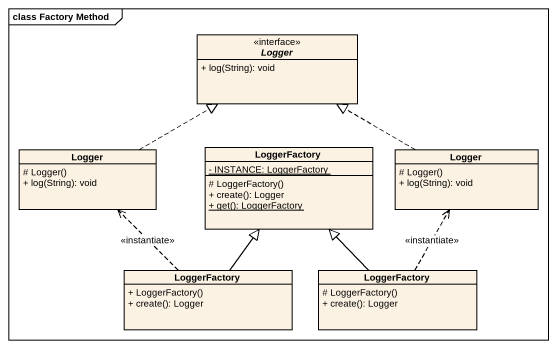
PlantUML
@startuml
mainframe class Factory Method
hide circle
hide empty members
skinparam classAttributeIconSize 0
interface Logger <<interface>> {
  + log(String): void
}
class "Logger" as Logger_2 {
  # Logger()
  + log(String): void
}
class LoggerFactory {
  {static} - INSTANCE: LoggerFactory
  # LoggerFactory()
  + create(): Logger
  {static} + get(): LoggerFactory
}
class "Logger" as Logger_3 {
  # Logger()
  + log(String): void
}
class "LoggerFactory" as LoggerFactory_2 {
  + LoggerFactory()
  + create(): Logger
}
class "LoggerFactory" as LoggerFactory_3 {
  # LoggerFactory()
  + create(): Logger
}
Logger_2 .right.|> Logger
Logger_3 .left.|> Logger
LoggerFactory_2 .up.> Logger_2 : <<instantiate>>
LoggerFactory_2 -up-|> LoggerFactory
LoggerFactory_3 -up-|> LoggerFactory
LoggerFactory_3 .up.> Logger_3 : <<instantiate>>
@enduml
